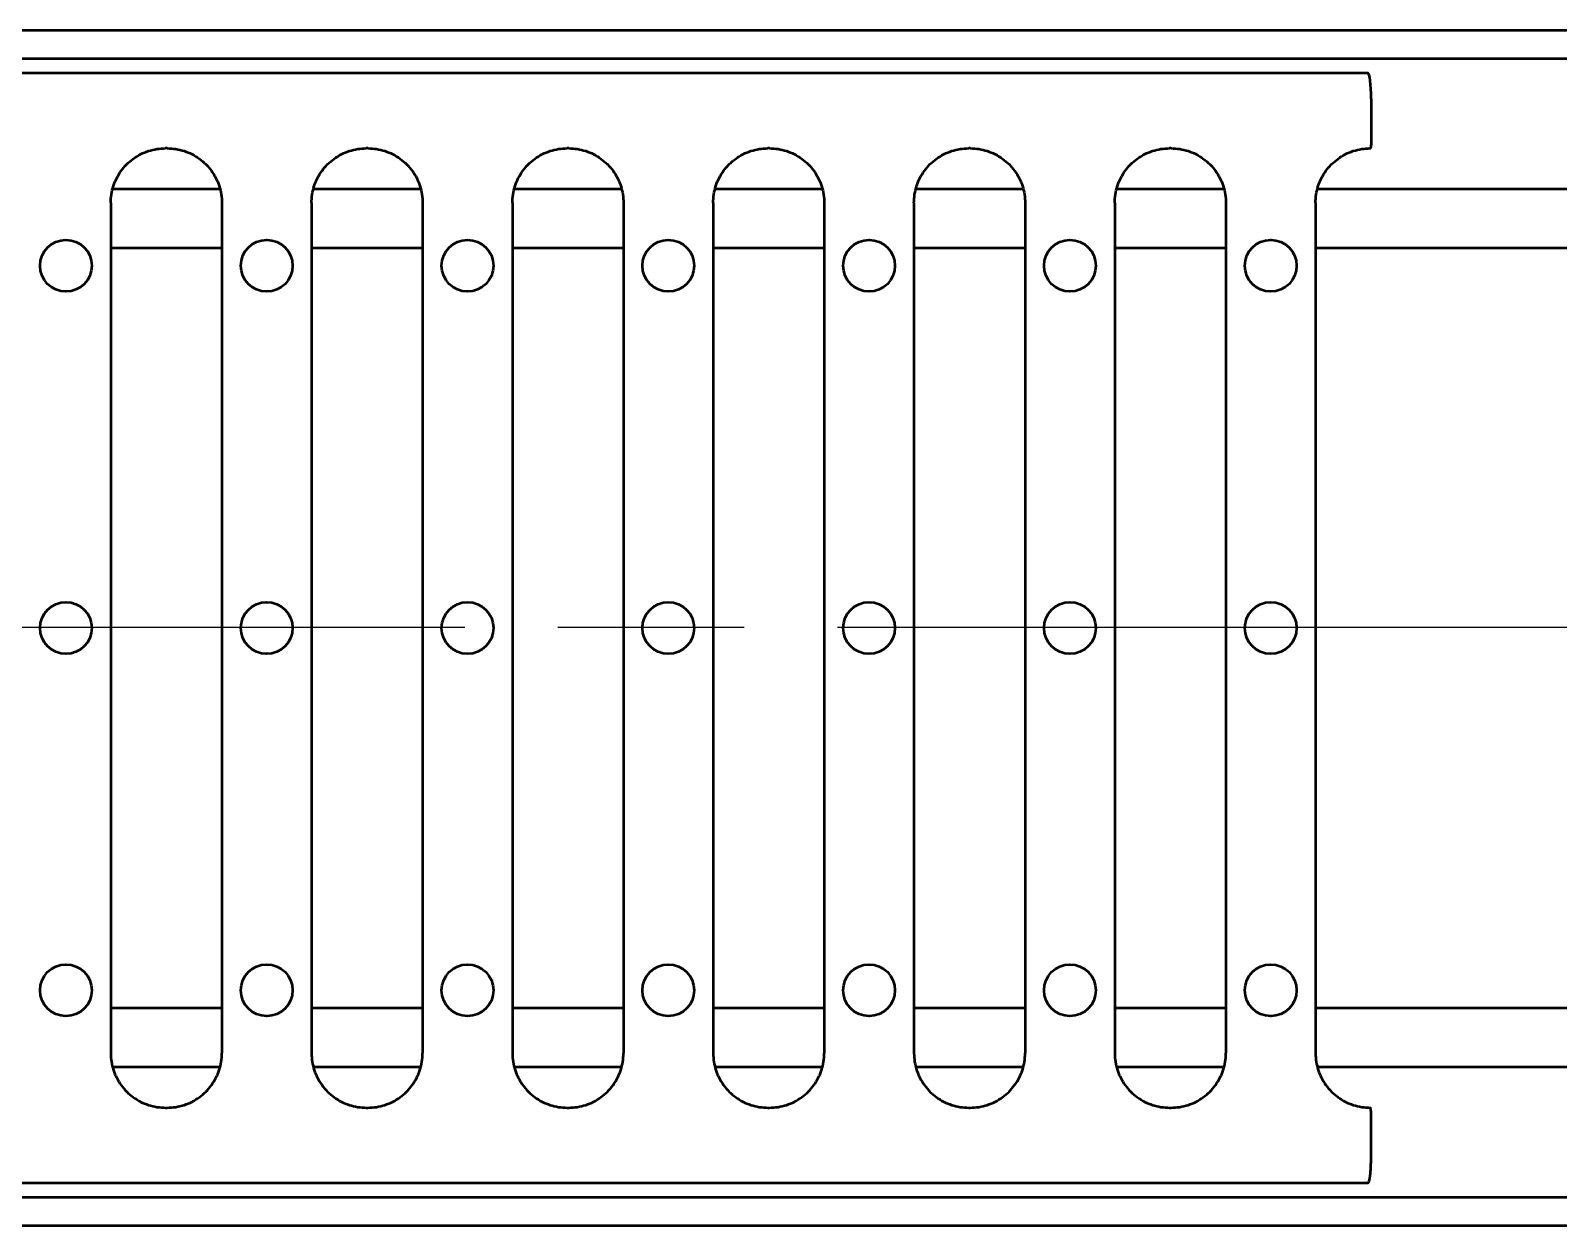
# Model space of a CAD drawing. Header units: inches. Extents: x 39 to 190, y 80 to 114.
# Drawn here: x 161.33 to 168.71, y 104.35 to 110.12 of the extents above; entities that cross this region are included whole.
import ezdxf

# ---------------------------------------------------------------- set-up
doc = ezdxf.new("R2010")
doc.units = ezdxf.units.IN
doc.header["$LTSCALE"] = 8
doc.header["$MEASUREMENT"] = 0
doc.linetypes.add('CHAIN', pattern=[0.7087, 0.4724, -0.0591, 0.1181, -0.0591])
doc.layers.add('Visible (ANSI)', color=7, linetype='Continuous', lineweight=50)

msp = doc.modelspace()

# ---------------------------------------------------------------- linework, layer by layer
at = {"linetype": 'CHAIN', "ltscale": 0.952448}
msp.add_line((190.429964, 107.239559), (64.338546, 107.239559), dxfattribs=at)
at = {"layer": 'Visible (ANSI)'}
for p, q in [((187.838386, 110.123059), (67.838386, 110.123059)), ((187.838386, 109.987059), (67.838386, 109.987059)), ((167.793038, 109.918013), (147.883734, 109.918013)), ((167.808386, 109.793013), (167.808386, 109.584205)), ((161.992242, 109.55423), (161.984529, 109.55423)), ((162.962242, 109.55423), (162.954529, 109.55423)), ((163.932242, 109.55423), (163.924529, 109.55423)), ((164.902242, 109.55423), (164.894529, 109.55423)), ((165.872242, 109.55423), (165.864529, 109.55423)), ((166.842242, 109.55423), (166.834529, 109.55423)), ((167.804445, 109.55423), (167.804702, 109.55423)), ((162.248229, 109.357059), (161.728543, 109.357059)), ((163.218229, 109.357059), (162.698543, 109.357059)), ((164.188229, 109.357059), (163.668543, 109.357059)), ((165.158229, 109.357059), (164.638543, 109.357059)), ((166.128229, 109.357059), (165.608543, 109.357059)), ((167.098229, 109.357059), (166.578543, 109.357059)), ((187.838386, 109.357059), (167.548543, 109.357059)), ((161.720067, 109.290666), (161.720067, 105.183452)), ((162.256704, 109.290666), (162.256704, 105.183452)), ((162.690067, 109.290666), (162.690067, 105.183452)), ((163.226704, 109.290666), (163.226704, 105.183452)), ((163.660067, 109.290666), (163.660067, 105.183452)), ((164.196704, 109.290666), (164.196704, 105.183452)), ((164.630067, 109.290666), (164.630067, 105.183452)), ((165.166704, 109.290666), (165.166704, 105.183452)), ((165.600067, 109.290666), (165.600067, 105.183452)), ((166.136704, 109.290666), (166.136704, 105.183452)), ((166.570067, 109.290666), (166.570067, 105.183452)), ((167.106704, 109.290666), (167.106704, 105.183452)), ((167.540067, 109.290666), (167.540067, 105.183452)), ((162.256704, 109.072059), (161.720067, 109.072059)), ((163.226704, 109.072059), (162.690067, 109.072059)), ((164.196704, 109.072059), (163.660067, 109.072059)), ((165.166704, 109.072059), (164.630067, 109.072059)), ((166.136704, 109.072059), (165.600067, 109.072059)), ((167.106704, 109.072059), (166.570067, 109.072059)), ((177.463386, 109.072059), (167.540067, 109.072059)), ((161.720067, 105.402059), (162.256704, 105.402059)), ((162.690067, 105.402059), (163.226704, 105.402059)), ((163.660067, 105.402059), (164.196704, 105.402059)), ((164.630067, 105.402059), (165.166704, 105.402059)), ((165.600067, 105.402059), (166.136704, 105.402059)), ((166.570067, 105.402059), (167.106704, 105.402059)), ((167.540067, 105.402059), (177.463386, 105.402059)), ((161.728543, 105.117059), (162.248229, 105.117059)), ((162.698543, 105.117059), (163.218229, 105.117059)), ((163.668543, 105.117059), (164.188229, 105.117059)), ((164.638543, 105.117059), (165.158229, 105.117059)), ((165.608543, 105.117059), (166.128229, 105.117059)), ((166.578543, 105.117059), (167.098229, 105.117059)), ((167.548543, 105.117059), (187.838386, 105.117059)), ((161.984529, 104.919888), (161.992242, 104.919888)), ((162.954529, 104.919888), (162.962242, 104.919888)), ((163.924529, 104.919888), (163.932242, 104.919888)), ((164.894529, 104.919888), (164.902242, 104.919888)), ((165.864529, 104.919888), (165.872242, 104.919888)), ((166.834529, 104.919888), (166.842242, 104.919888)), ((167.804445, 104.919888), (167.804702, 104.919888)), ((167.808386, 104.681105), (167.808386, 104.889913)), ((147.883734, 104.556105), (167.793038, 104.556105)), ((67.838386, 104.487059), (187.838386, 104.487059)), ((67.838386, 104.351059), (187.838386, 104.351059))]:
    msp.add_line(p, q, dxfattribs=at)
for centre in [(161.5034, 108.987059), (162.4734, 108.987059), (163.4434, 108.987059), (164.4134, 108.987059), (165.3834, 108.987059), (166.3534, 108.987059), (167.3234, 108.987059), (161.5034, 107.237059), (162.4734, 107.237059), (163.4434, 107.237059), (164.4134, 107.237059), (165.3834, 107.237059), (166.3534, 107.237059), (167.3234, 107.237059), (161.5034, 105.487059), (162.4734, 105.487059), (163.4434, 105.487059), (164.4134, 105.487059), (165.3834, 105.487059), (166.3534, 105.487059), (167.3234, 105.487059)]:
    msp.add_circle(centre, 0.125, dxfattribs=at)
for centre, major_axis, start_param, end_param in [((167.793038, 109.793013), (0, -0.125), 1.57079633, 3.14159265), ((167.793038, 104.681105), (0, 0.125), 3.14159265, 4.71238898)]:
    msp.add_ellipse(centre, major_axis=major_axis, ratio=0.12278456, start_param=start_param, end_param=end_param, dxfattribs=at)
for points, knots in [([(161.720067, 109.290666), (161.720067, 109.304509), (161.721155, 109.318342), (161.725478, 109.345649), (161.728713, 109.359124), (161.737251, 109.385389), (161.742554, 109.39818), (161.755098, 109.422765), (161.762339, 109.434561), (161.778585, 109.45687), (161.787588, 109.467385), (161.80714, 109.486877), (161.817688, 109.495855), (161.840074, 109.512056), (161.851911, 109.519278), (161.876587, 109.531792), (161.889425, 109.537083), (161.915793, 109.545602), (161.929322, 109.54883), (161.95674, 109.553144), (161.970629, 109.55423), (161.984529, 109.55423)], [-0.58342198, -0.58342198, -0.58342198, -0.58342198, -0.42707151, -0.42707151, -0.27072103, -0.27072103, -0.11437056, -0.11437056, 0.04197991, 0.04197991, 0.19833038, 0.19833038, 0.35468086, 0.35468086, 0.51103133, 0.51103133, 0.6673818, 0.6673818, 0.82373227, 0.82373227, 0.98008275, 0.98008275, 0.98008275, 0.98008275]), ([(161.992242, 109.55423), (162.006142, 109.55423), (162.020031, 109.553144), (162.047449, 109.54883), (162.060978, 109.545602), (162.087346, 109.537083), (162.100185, 109.531792), (162.124861, 109.519278), (162.136698, 109.512056), (162.159083, 109.495855), (162.169631, 109.486877), (162.189183, 109.467385), (162.198187, 109.45687), (162.214432, 109.434561), (162.221673, 109.422765), (162.234217, 109.39818), (162.23952, 109.385389), (162.248058, 109.359124), (162.251293, 109.345649), (162.255616, 109.318342), (162.256704, 109.304509), (162.256704, 109.290666)], [-0.98008275, -0.98008275, -0.98008275, -0.98008275, -0.82373227, -0.82373227, -0.6673818, -0.6673818, -0.51103133, -0.51103133, -0.35468086, -0.35468086, -0.19833038, -0.19833038, -0.04197991, -0.04197991, 0.11437056, 0.11437056, 0.27072103, 0.27072103, 0.42707151, 0.42707151, 0.58342198, 0.58342198, 0.58342198, 0.58342198]), ([(162.690067, 109.290666), (162.690067, 109.304509), (162.691155, 109.318342), (162.695478, 109.345649), (162.698713, 109.359124), (162.707251, 109.385389), (162.712554, 109.39818), (162.725098, 109.422765), (162.732339, 109.434561), (162.748585, 109.45687), (162.757588, 109.467385), (162.77714, 109.486877), (162.787688, 109.495855), (162.810074, 109.512056), (162.821911, 109.519278), (162.846587, 109.531792), (162.859425, 109.537083), (162.885793, 109.545602), (162.899322, 109.54883), (162.92674, 109.553144), (162.940629, 109.55423), (162.954529, 109.55423)], [-0.58342198, -0.58342198, -0.58342198, -0.58342198, -0.42707151, -0.42707151, -0.27072103, -0.27072103, -0.11437056, -0.11437056, 0.04197991, 0.04197991, 0.19833038, 0.19833038, 0.35468086, 0.35468086, 0.51103133, 0.51103133, 0.6673818, 0.6673818, 0.82373227, 0.82373227, 0.98008275, 0.98008275, 0.98008275, 0.98008275]), ([(162.962242, 109.55423), (162.976142, 109.55423), (162.990031, 109.553144), (163.017449, 109.54883), (163.030978, 109.545602), (163.057346, 109.537083), (163.070185, 109.531792), (163.094861, 109.519278), (163.106698, 109.512056), (163.129083, 109.495855), (163.139631, 109.486877), (163.159183, 109.467385), (163.168187, 109.45687), (163.184432, 109.434561), (163.191673, 109.422765), (163.204217, 109.39818), (163.20952, 109.385389), (163.218058, 109.359124), (163.221293, 109.345649), (163.225616, 109.318342), (163.226704, 109.304509), (163.226704, 109.290666)], [-0.98008275, -0.98008275, -0.98008275, -0.98008275, -0.82373227, -0.82373227, -0.6673818, -0.6673818, -0.51103133, -0.51103133, -0.35468086, -0.35468086, -0.19833038, -0.19833038, -0.04197991, -0.04197991, 0.11437056, 0.11437056, 0.27072103, 0.27072103, 0.42707151, 0.42707151, 0.58342198, 0.58342198, 0.58342198, 0.58342198]), ([(163.660067, 109.290666), (163.660067, 109.304509), (163.661155, 109.318342), (163.665478, 109.345649), (163.668713, 109.359124), (163.677251, 109.385389), (163.682554, 109.39818), (163.695098, 109.422765), (163.702339, 109.434561), (163.718585, 109.45687), (163.727588, 109.467385), (163.74714, 109.486877), (163.757688, 109.495855), (163.780074, 109.512056), (163.791911, 109.519278), (163.816587, 109.531792), (163.829425, 109.537083), (163.855793, 109.545602), (163.869322, 109.54883), (163.89674, 109.553144), (163.910629, 109.55423), (163.924529, 109.55423)], [-0.58342198, -0.58342198, -0.58342198, -0.58342198, -0.42707151, -0.42707151, -0.27072103, -0.27072103, -0.11437056, -0.11437056, 0.04197991, 0.04197991, 0.19833038, 0.19833038, 0.35468086, 0.35468086, 0.51103133, 0.51103133, 0.6673818, 0.6673818, 0.82373227, 0.82373227, 0.98008275, 0.98008275, 0.98008275, 0.98008275]), ([(163.932242, 109.55423), (163.946142, 109.55423), (163.960031, 109.553144), (163.987449, 109.54883), (164.000978, 109.545602), (164.027346, 109.537083), (164.040185, 109.531792), (164.064861, 109.519278), (164.076698, 109.512056), (164.099083, 109.495855), (164.109631, 109.486877), (164.129183, 109.467385), (164.138187, 109.45687), (164.154432, 109.434561), (164.161673, 109.422765), (164.174217, 109.39818), (164.17952, 109.385389), (164.188058, 109.359124), (164.191293, 109.345649), (164.195616, 109.318342), (164.196704, 109.304509), (164.196704, 109.290666)], [-0.98008275, -0.98008275, -0.98008275, -0.98008275, -0.82373227, -0.82373227, -0.6673818, -0.6673818, -0.51103133, -0.51103133, -0.35468086, -0.35468086, -0.19833038, -0.19833038, -0.04197991, -0.04197991, 0.11437056, 0.11437056, 0.27072103, 0.27072103, 0.42707151, 0.42707151, 0.58342198, 0.58342198, 0.58342198, 0.58342198]), ([(164.630067, 109.290666), (164.630067, 109.304509), (164.631155, 109.318342), (164.635478, 109.345649), (164.638713, 109.359124), (164.647251, 109.385389), (164.652554, 109.39818), (164.665098, 109.422765), (164.672339, 109.434561), (164.688585, 109.45687), (164.697588, 109.467385), (164.71714, 109.486877), (164.727688, 109.495855), (164.750074, 109.512056), (164.761911, 109.519278), (164.786587, 109.531792), (164.799425, 109.537083), (164.825793, 109.545602), (164.839322, 109.54883), (164.86674, 109.553144), (164.880629, 109.55423), (164.894529, 109.55423)], [-0.58342198, -0.58342198, -0.58342198, -0.58342198, -0.42707151, -0.42707151, -0.27072103, -0.27072103, -0.11437056, -0.11437056, 0.04197991, 0.04197991, 0.19833038, 0.19833038, 0.35468086, 0.35468086, 0.51103133, 0.51103133, 0.6673818, 0.6673818, 0.82373227, 0.82373227, 0.98008275, 0.98008275, 0.98008275, 0.98008275]), ([(164.902242, 109.55423), (164.916142, 109.55423), (164.930031, 109.553144), (164.957449, 109.54883), (164.970978, 109.545602), (164.997346, 109.537083), (165.010185, 109.531792), (165.034861, 109.519278), (165.046698, 109.512056), (165.069083, 109.495855), (165.079631, 109.486877), (165.099183, 109.467385), (165.108187, 109.45687), (165.124432, 109.434561), (165.131673, 109.422765), (165.144217, 109.39818), (165.14952, 109.385389), (165.158058, 109.359124), (165.161293, 109.345649), (165.165616, 109.318342), (165.166704, 109.304509), (165.166704, 109.290666)], [-0.98008275, -0.98008275, -0.98008275, -0.98008275, -0.82373227, -0.82373227, -0.6673818, -0.6673818, -0.51103133, -0.51103133, -0.35468086, -0.35468086, -0.19833038, -0.19833038, -0.04197991, -0.04197991, 0.11437056, 0.11437056, 0.27072103, 0.27072103, 0.42707151, 0.42707151, 0.58342198, 0.58342198, 0.58342198, 0.58342198]), ([(165.600067, 109.290666), (165.600067, 109.304509), (165.601155, 109.318342), (165.605478, 109.345649), (165.608713, 109.359124), (165.617251, 109.385389), (165.622554, 109.39818), (165.635098, 109.422765), (165.642339, 109.434561), (165.658585, 109.45687), (165.667588, 109.467385), (165.68714, 109.486877), (165.697688, 109.495855), (165.720074, 109.512056), (165.731911, 109.519278), (165.756587, 109.531792), (165.769425, 109.537083), (165.795793, 109.545602), (165.809322, 109.54883), (165.83674, 109.553144), (165.850629, 109.55423), (165.864529, 109.55423)], [-0.58342198, -0.58342198, -0.58342198, -0.58342198, -0.42707151, -0.42707151, -0.27072103, -0.27072103, -0.11437056, -0.11437056, 0.04197991, 0.04197991, 0.19833038, 0.19833038, 0.35468086, 0.35468086, 0.51103133, 0.51103133, 0.6673818, 0.6673818, 0.82373227, 0.82373227, 0.98008275, 0.98008275, 0.98008275, 0.98008275]), ([(165.872242, 109.55423), (165.886142, 109.55423), (165.900031, 109.553144), (165.927449, 109.54883), (165.940978, 109.545602), (165.967346, 109.537083), (165.980185, 109.531792), (166.004861, 109.519278), (166.016698, 109.512056), (166.039083, 109.495855), (166.049631, 109.486877), (166.069183, 109.467385), (166.078187, 109.45687), (166.094432, 109.434561), (166.101673, 109.422765), (166.114217, 109.39818), (166.11952, 109.385389), (166.128058, 109.359124), (166.131293, 109.345649), (166.135616, 109.318342), (166.136704, 109.304509), (166.136704, 109.290666)], [-0.98008275, -0.98008275, -0.98008275, -0.98008275, -0.82373227, -0.82373227, -0.6673818, -0.6673818, -0.51103133, -0.51103133, -0.35468086, -0.35468086, -0.19833038, -0.19833038, -0.04197991, -0.04197991, 0.11437056, 0.11437056, 0.27072103, 0.27072103, 0.42707151, 0.42707151, 0.58342198, 0.58342198, 0.58342198, 0.58342198]), ([(166.570067, 109.290666), (166.570067, 109.304509), (166.571155, 109.318342), (166.575478, 109.345649), (166.578713, 109.359124), (166.587251, 109.385389), (166.592554, 109.39818), (166.605098, 109.422765), (166.612339, 109.434561), (166.628585, 109.45687), (166.637588, 109.467385), (166.65714, 109.486877), (166.667688, 109.495855), (166.690074, 109.512056), (166.701911, 109.519278), (166.726587, 109.531792), (166.739425, 109.537083), (166.765793, 109.545602), (166.779322, 109.54883), (166.80674, 109.553144), (166.820629, 109.55423), (166.834529, 109.55423)], [-0.58342198, -0.58342198, -0.58342198, -0.58342198, -0.42707151, -0.42707151, -0.27072103, -0.27072103, -0.11437056, -0.11437056, 0.04197991, 0.04197991, 0.19833038, 0.19833038, 0.35468086, 0.35468086, 0.51103133, 0.51103133, 0.6673818, 0.6673818, 0.82373227, 0.82373227, 0.98008275, 0.98008275, 0.98008275, 0.98008275]), ([(166.842242, 109.55423), (166.856142, 109.55423), (166.870031, 109.553144), (166.897449, 109.54883), (166.910978, 109.545602), (166.937346, 109.537083), (166.950185, 109.531792), (166.974861, 109.519278), (166.986698, 109.512056), (167.009083, 109.495855), (167.019631, 109.486877), (167.039183, 109.467385), (167.048187, 109.45687), (167.064432, 109.434561), (167.071673, 109.422765), (167.084217, 109.39818), (167.08952, 109.385389), (167.098058, 109.359124), (167.101293, 109.345649), (167.105616, 109.318342), (167.106704, 109.304509), (167.106704, 109.290666)], [-0.98008275, -0.98008275, -0.98008275, -0.98008275, -0.82373227, -0.82373227, -0.6673818, -0.6673818, -0.51103133, -0.51103133, -0.35468086, -0.35468086, -0.19833038, -0.19833038, -0.04197991, -0.04197991, 0.11437056, 0.11437056, 0.27072103, 0.27072103, 0.42707151, 0.42707151, 0.58342198, 0.58342198, 0.58342198, 0.58342198]), ([(167.540067, 109.290666), (167.540067, 109.304506), (167.541155, 109.318336), (167.545476, 109.345638), (167.54871, 109.359111), (167.557244, 109.385371), (167.562545, 109.398159), (167.575084, 109.422741), (167.582323, 109.434535), (167.598562, 109.456842), (167.607562, 109.467355), (167.627107, 109.486847), (167.637651, 109.495825), (167.660029, 109.512027), (167.671862, 109.51925), (167.69653, 109.531767), (167.709365, 109.53706), (167.735726, 109.545584), (167.749251, 109.548815), (167.776662, 109.553136), (167.790548, 109.554226), (167.804445, 109.55423)], [-0.58342198, -0.58342198, -0.58342198, -0.58342198, -0.42710311, -0.42710311, -0.27078425, -0.27078425, -0.11446539, -0.11446539, 0.04185348, 0.04185348, 0.19817234, 0.19817234, 0.35449121, 0.35449121, 0.51081007, 0.51081007, 0.66712894, 0.66712894, 0.8234478, 0.8234478, 0.97976667, 0.97976667, 0.97976667, 0.97976667]), ([(167.808386, 109.584205), (167.808386, 109.580326), (167.808293, 109.576486), (167.807934, 109.569299), (167.80767, 109.566025), (167.807002, 109.56046), (167.806603, 109.558232), (167.805894, 109.55574), (167.805611, 109.555058), (167.805117, 109.554372), (167.80491, 109.55423), (167.804702, 109.55423)], [0, 0, 0, 0, 0.029557022, 0.029557022, 0.059193681, 0.059193681, 0.089073226, 0.089073226, 0.107413192, 0.107413192, 0.120409177, 0.120409177, 0.120409177, 0.120409177]), ([(161.720067, 105.183452), (161.720067, 105.169609), (161.721155, 105.155776), (161.725478, 105.128468), (161.728713, 105.114994), (161.737251, 105.088728), (161.742554, 105.075938), (161.755098, 105.051352), (161.762339, 105.039557), (161.778585, 105.017247), (161.787588, 105.006733), (161.80714, 104.987241), (161.817688, 104.978263), (161.840074, 104.962062), (161.851911, 104.954839), (161.876587, 104.942326), (161.889425, 104.937035), (161.915793, 104.928516), (161.929322, 104.925287), (161.95674, 104.920973), (161.970629, 104.919888), (161.984529, 104.919888)], [-0.58342198, -0.58342198, -0.58342198, -0.58342198, -0.42707151, -0.42707151, -0.27072103, -0.27072103, -0.11437056, -0.11437056, 0.04197991, 0.04197991, 0.19833038, 0.19833038, 0.35468086, 0.35468086, 0.51103133, 0.51103133, 0.6673818, 0.6673818, 0.82373227, 0.82373227, 0.98008275, 0.98008275, 0.98008275, 0.98008275]), ([(161.992242, 104.919888), (162.006142, 104.919888), (162.020031, 104.920973), (162.047449, 104.925287), (162.060978, 104.928516), (162.087346, 104.937035), (162.100185, 104.942326), (162.124861, 104.954839), (162.136698, 104.962062), (162.159083, 104.978263), (162.169631, 104.987241), (162.189183, 105.006733), (162.198187, 105.017247), (162.214432, 105.039557), (162.221673, 105.051352), (162.234217, 105.075938), (162.23952, 105.088728), (162.248058, 105.114994), (162.251293, 105.128468), (162.255616, 105.155776), (162.256704, 105.169609), (162.256704, 105.183452)], [-0.98008275, -0.98008275, -0.98008275, -0.98008275, -0.82373227, -0.82373227, -0.6673818, -0.6673818, -0.51103133, -0.51103133, -0.35468086, -0.35468086, -0.19833038, -0.19833038, -0.04197991, -0.04197991, 0.11437056, 0.11437056, 0.27072103, 0.27072103, 0.42707151, 0.42707151, 0.58342198, 0.58342198, 0.58342198, 0.58342198]), ([(162.690067, 105.183452), (162.690067, 105.169609), (162.691155, 105.155776), (162.695478, 105.128468), (162.698713, 105.114994), (162.707251, 105.088728), (162.712554, 105.075938), (162.725098, 105.051352), (162.732339, 105.039557), (162.748585, 105.017247), (162.757588, 105.006733), (162.77714, 104.987241), (162.787688, 104.978263), (162.810074, 104.962062), (162.821911, 104.954839), (162.846587, 104.942326), (162.859425, 104.937035), (162.885793, 104.928516), (162.899322, 104.925287), (162.92674, 104.920973), (162.940629, 104.919888), (162.954529, 104.919888)], [-0.58342198, -0.58342198, -0.58342198, -0.58342198, -0.42707151, -0.42707151, -0.27072103, -0.27072103, -0.11437056, -0.11437056, 0.04197991, 0.04197991, 0.19833038, 0.19833038, 0.35468086, 0.35468086, 0.51103133, 0.51103133, 0.6673818, 0.6673818, 0.82373227, 0.82373227, 0.98008275, 0.98008275, 0.98008275, 0.98008275]), ([(162.962242, 104.919888), (162.976142, 104.919888), (162.990031, 104.920973), (163.017449, 104.925287), (163.030978, 104.928516), (163.057346, 104.937035), (163.070185, 104.942326), (163.094861, 104.954839), (163.106698, 104.962062), (163.129083, 104.978263), (163.139631, 104.987241), (163.159183, 105.006733), (163.168187, 105.017247), (163.184432, 105.039557), (163.191673, 105.051352), (163.204217, 105.075938), (163.20952, 105.088728), (163.218058, 105.114994), (163.221293, 105.128468), (163.225616, 105.155776), (163.226704, 105.169609), (163.226704, 105.183452)], [-0.98008275, -0.98008275, -0.98008275, -0.98008275, -0.82373227, -0.82373227, -0.6673818, -0.6673818, -0.51103133, -0.51103133, -0.35468086, -0.35468086, -0.19833038, -0.19833038, -0.04197991, -0.04197991, 0.11437056, 0.11437056, 0.27072103, 0.27072103, 0.42707151, 0.42707151, 0.58342198, 0.58342198, 0.58342198, 0.58342198]), ([(163.660067, 105.183452), (163.660067, 105.169609), (163.661155, 105.155776), (163.665478, 105.128468), (163.668713, 105.114994), (163.677251, 105.088728), (163.682554, 105.075938), (163.695098, 105.051352), (163.702339, 105.039557), (163.718585, 105.017247), (163.727588, 105.006733), (163.74714, 104.987241), (163.757688, 104.978263), (163.780074, 104.962062), (163.791911, 104.954839), (163.816587, 104.942326), (163.829425, 104.937035), (163.855793, 104.928516), (163.869322, 104.925287), (163.89674, 104.920973), (163.910629, 104.919888), (163.924529, 104.919888)], [-0.58342198, -0.58342198, -0.58342198, -0.58342198, -0.42707151, -0.42707151, -0.27072103, -0.27072103, -0.11437056, -0.11437056, 0.04197991, 0.04197991, 0.19833038, 0.19833038, 0.35468086, 0.35468086, 0.51103133, 0.51103133, 0.6673818, 0.6673818, 0.82373227, 0.82373227, 0.98008275, 0.98008275, 0.98008275, 0.98008275]), ([(163.932242, 104.919888), (163.946142, 104.919888), (163.960031, 104.920973), (163.987449, 104.925287), (164.000978, 104.928516), (164.027346, 104.937035), (164.040185, 104.942326), (164.064861, 104.954839), (164.076698, 104.962062), (164.099083, 104.978263), (164.109631, 104.987241), (164.129183, 105.006733), (164.138187, 105.017247), (164.154432, 105.039557), (164.161673, 105.051352), (164.174217, 105.075938), (164.17952, 105.088728), (164.188058, 105.114994), (164.191293, 105.128468), (164.195616, 105.155776), (164.196704, 105.169609), (164.196704, 105.183452)], [-0.98008275, -0.98008275, -0.98008275, -0.98008275, -0.82373227, -0.82373227, -0.6673818, -0.6673818, -0.51103133, -0.51103133, -0.35468086, -0.35468086, -0.19833038, -0.19833038, -0.04197991, -0.04197991, 0.11437056, 0.11437056, 0.27072103, 0.27072103, 0.42707151, 0.42707151, 0.58342198, 0.58342198, 0.58342198, 0.58342198]), ([(164.630067, 105.183452), (164.630067, 105.169609), (164.631155, 105.155776), (164.635478, 105.128468), (164.638713, 105.114994), (164.647251, 105.088728), (164.652554, 105.075938), (164.665098, 105.051352), (164.672339, 105.039557), (164.688585, 105.017247), (164.697588, 105.006733), (164.71714, 104.987241), (164.727688, 104.978263), (164.750074, 104.962062), (164.761911, 104.954839), (164.786587, 104.942326), (164.799425, 104.937035), (164.825793, 104.928516), (164.839322, 104.925287), (164.86674, 104.920973), (164.880629, 104.919888), (164.894529, 104.919888)], [-0.58342198, -0.58342198, -0.58342198, -0.58342198, -0.42707151, -0.42707151, -0.27072103, -0.27072103, -0.11437056, -0.11437056, 0.04197991, 0.04197991, 0.19833038, 0.19833038, 0.35468086, 0.35468086, 0.51103133, 0.51103133, 0.6673818, 0.6673818, 0.82373227, 0.82373227, 0.98008275, 0.98008275, 0.98008275, 0.98008275]), ([(164.902242, 104.919888), (164.916142, 104.919888), (164.930031, 104.920973), (164.957449, 104.925287), (164.970978, 104.928516), (164.997346, 104.937035), (165.010185, 104.942326), (165.034861, 104.954839), (165.046698, 104.962062), (165.069083, 104.978263), (165.079631, 104.987241), (165.099183, 105.006733), (165.108187, 105.017247), (165.124432, 105.039557), (165.131673, 105.051352), (165.144217, 105.075938), (165.14952, 105.088728), (165.158058, 105.114994), (165.161293, 105.128468), (165.165616, 105.155776), (165.166704, 105.169609), (165.166704, 105.183452)], [-0.98008275, -0.98008275, -0.98008275, -0.98008275, -0.82373227, -0.82373227, -0.6673818, -0.6673818, -0.51103133, -0.51103133, -0.35468086, -0.35468086, -0.19833038, -0.19833038, -0.04197991, -0.04197991, 0.11437056, 0.11437056, 0.27072103, 0.27072103, 0.42707151, 0.42707151, 0.58342198, 0.58342198, 0.58342198, 0.58342198]), ([(165.600067, 105.183452), (165.600067, 105.169609), (165.601155, 105.155776), (165.605478, 105.128468), (165.608713, 105.114994), (165.617251, 105.088728), (165.622554, 105.075938), (165.635098, 105.051352), (165.642339, 105.039557), (165.658585, 105.017247), (165.667588, 105.006733), (165.68714, 104.987241), (165.697688, 104.978263), (165.720074, 104.962062), (165.731911, 104.954839), (165.756587, 104.942326), (165.769425, 104.937035), (165.795793, 104.928516), (165.809322, 104.925287), (165.83674, 104.920973), (165.850629, 104.919888), (165.864529, 104.919888)], [-0.58342198, -0.58342198, -0.58342198, -0.58342198, -0.42707151, -0.42707151, -0.27072103, -0.27072103, -0.11437056, -0.11437056, 0.04197991, 0.04197991, 0.19833038, 0.19833038, 0.35468086, 0.35468086, 0.51103133, 0.51103133, 0.6673818, 0.6673818, 0.82373227, 0.82373227, 0.98008275, 0.98008275, 0.98008275, 0.98008275]), ([(165.872242, 104.919888), (165.886142, 104.919888), (165.900031, 104.920973), (165.927449, 104.925287), (165.940978, 104.928516), (165.967346, 104.937035), (165.980185, 104.942326), (166.004861, 104.954839), (166.016698, 104.962062), (166.039083, 104.978263), (166.049631, 104.987241), (166.069183, 105.006733), (166.078187, 105.017247), (166.094432, 105.039557), (166.101673, 105.051352), (166.114217, 105.075938), (166.11952, 105.088728), (166.128058, 105.114994), (166.131293, 105.128468), (166.135616, 105.155776), (166.136704, 105.169609), (166.136704, 105.183452)], [-0.98008275, -0.98008275, -0.98008275, -0.98008275, -0.82373227, -0.82373227, -0.6673818, -0.6673818, -0.51103133, -0.51103133, -0.35468086, -0.35468086, -0.19833038, -0.19833038, -0.04197991, -0.04197991, 0.11437056, 0.11437056, 0.27072103, 0.27072103, 0.42707151, 0.42707151, 0.58342198, 0.58342198, 0.58342198, 0.58342198]), ([(166.570067, 105.183452), (166.570067, 105.169609), (166.571155, 105.155776), (166.575478, 105.128468), (166.578713, 105.114994), (166.587251, 105.088728), (166.592554, 105.075938), (166.605098, 105.051352), (166.612339, 105.039557), (166.628585, 105.017247), (166.637588, 105.006733), (166.65714, 104.987241), (166.667688, 104.978263), (166.690074, 104.962062), (166.701911, 104.954839), (166.726587, 104.942326), (166.739425, 104.937035), (166.765793, 104.928516), (166.779322, 104.925287), (166.80674, 104.920973), (166.820629, 104.919888), (166.834529, 104.919888)], [-0.58342198, -0.58342198, -0.58342198, -0.58342198, -0.42707151, -0.42707151, -0.27072103, -0.27072103, -0.11437056, -0.11437056, 0.04197991, 0.04197991, 0.19833038, 0.19833038, 0.35468086, 0.35468086, 0.51103133, 0.51103133, 0.6673818, 0.6673818, 0.82373227, 0.82373227, 0.98008275, 0.98008275, 0.98008275, 0.98008275]), ([(166.842242, 104.919888), (166.856142, 104.919888), (166.870031, 104.920973), (166.897449, 104.925287), (166.910978, 104.928516), (166.937346, 104.937035), (166.950185, 104.942326), (166.974861, 104.954839), (166.986698, 104.962062), (167.009083, 104.978263), (167.019631, 104.987241), (167.039183, 105.006733), (167.048187, 105.017247), (167.064432, 105.039557), (167.071673, 105.051352), (167.084217, 105.075938), (167.08952, 105.088728), (167.098058, 105.114994), (167.101293, 105.128468), (167.105616, 105.155776), (167.106704, 105.169609), (167.106704, 105.183452)], [-0.98008275, -0.98008275, -0.98008275, -0.98008275, -0.82373227, -0.82373227, -0.6673818, -0.6673818, -0.51103133, -0.51103133, -0.35468086, -0.35468086, -0.19833038, -0.19833038, -0.04197991, -0.04197991, 0.11437056, 0.11437056, 0.27072103, 0.27072103, 0.42707151, 0.42707151, 0.58342198, 0.58342198, 0.58342198, 0.58342198]), ([(167.540067, 105.183452), (167.540067, 105.169611), (167.541155, 105.155782), (167.545476, 105.128479), (167.54871, 105.115007), (167.557244, 105.088747), (167.562545, 105.075959), (167.575084, 105.051377), (167.582323, 105.039583), (167.598562, 105.017276), (167.607562, 105.006762), (167.627107, 104.987271), (167.637651, 104.978293), (167.660029, 104.962091), (167.671862, 104.954867), (167.69653, 104.942351), (167.709365, 104.937058), (167.735726, 104.928534), (167.749251, 104.925303), (167.776662, 104.920982), (167.790548, 104.919892), (167.804445, 104.919888)], [-0.58342198, -0.58342198, -0.58342198, -0.58342198, -0.42710311, -0.42710311, -0.27078425, -0.27078425, -0.11446539, -0.11446539, 0.04185348, 0.04185348, 0.19817234, 0.19817234, 0.35449121, 0.35449121, 0.51081007, 0.51081007, 0.66712894, 0.66712894, 0.8234478, 0.8234478, 0.97976667, 0.97976667, 0.97976667, 0.97976667]), ([(167.808386, 104.889913), (167.808386, 104.893792), (167.808293, 104.897632), (167.807934, 104.904819), (167.80767, 104.908092), (167.807002, 104.913657), (167.806603, 104.915886), (167.805894, 104.918378), (167.805611, 104.919059), (167.805117, 104.919745), (167.80491, 104.919888), (167.804702, 104.919888)], [0, 0, 0, 0, 0.029557022, 0.029557022, 0.059193681, 0.059193681, 0.089073226, 0.089073226, 0.107413192, 0.107413192, 0.120409177, 0.120409177, 0.120409177, 0.120409177])]:
    msp.add_open_spline(points, degree=3, knots=knots, dxfattribs=at)

doc.saveas('drawing.dxf')
